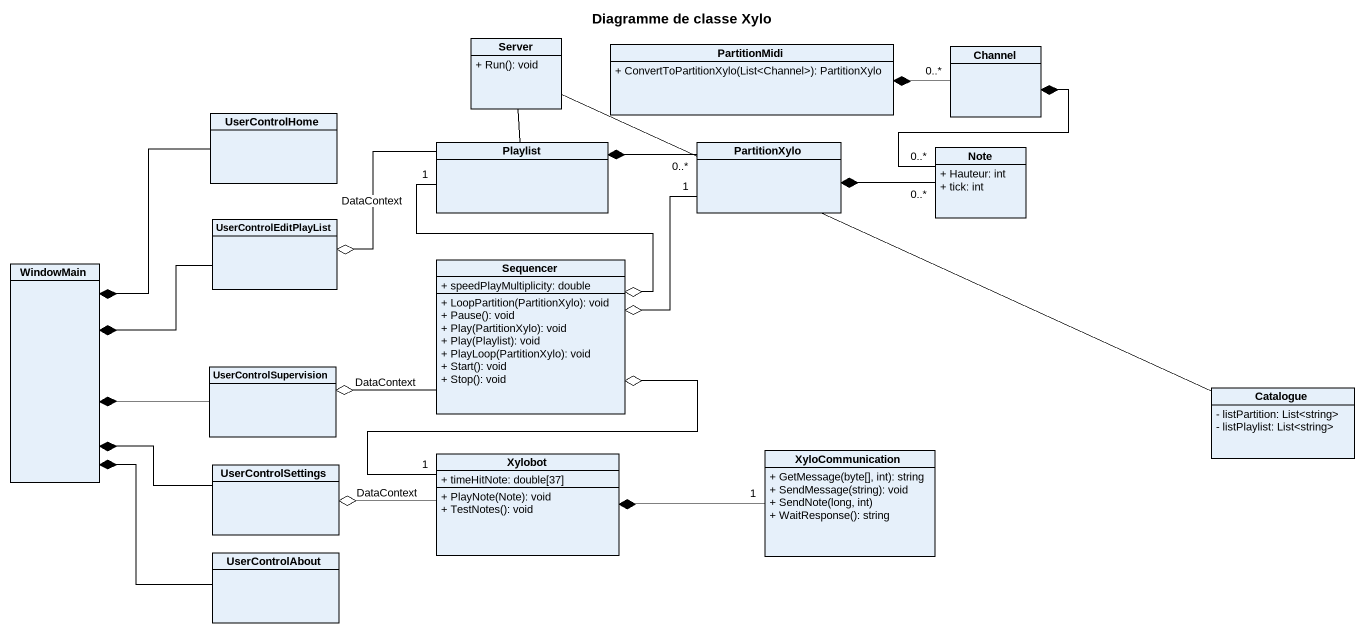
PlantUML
@startuml
title Diagramme de classe Xylo
hide circle
hide empty members
skinparam classAttributeIconSize 0
class Server {
  + Run(): void
}
class PartitionMidi {
  + ConvertToPartitionXylo(List<Channel>): PartitionXylo
}
class Channel
class UserControlHome
class Playlist
class PartitionXylo
class "Note" as Note_ {
  + Hauteur: int
  + tick: int
}
class UserControlEditPlayList
class WindowMain
class Sequencer {
  + speedPlayMultiplicity: double
  + LoopPartition(PartitionXylo): void
  + Pause(): void
  + Play(PartitionXylo): void
  + Play(Playlist): void
  + PlayLoop(PartitionXylo): void
  + Start(): void
  + Stop(): void
}
class UserControlSupervision
class Catalogue {
  - listPartition: List<string>
  - listPlaylist: List<string>
}
class Xylobot {
  + timeHitNote: double[37]
  + PlayNote(Note): void
  + TestNotes(): void
}
class XyloCommunication {
  + GetMessage(byte[], int): string
  + SendMessage(string): void
  + SendNote(long, int)
  + WaitResponse(): string
}
class UserControlSettings
class UserControlAbout
Server -right- Catalogue
Channel "0..*" -left-* PartitionMidi
UserControlHome --* WindowMain
Playlist -up- Server
Playlist -left-o UserControlEditPlayList : DataContext
Playlist "1" --o Sequencer
PartitionXylo "0..*" -left-* Playlist
PartitionXylo "1" --o Sequencer
Note_ "0..*" -up-* Channel
Note_ "0..*" -left-* PartitionXylo
UserControlEditPlayList -left-* WindowMain
Sequencer -left-o UserControlSupervision : DataContext
UserControlSupervision -left-* WindowMain
Xylobot "1" -up-o Sequencer
Xylobot -left-o UserControlSettings : DataContext
XyloCommunication "1" -left-* Xylobot
UserControlSettings -left-* WindowMain
UserControlAbout -up-* WindowMain
@enduml
